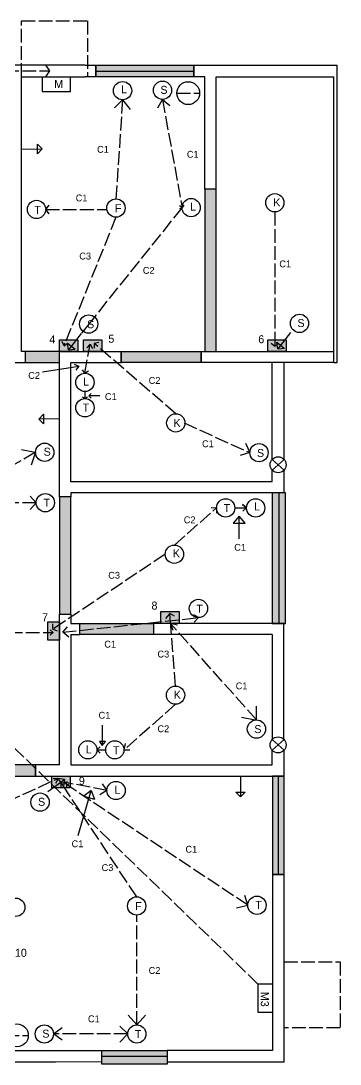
# Model space of a CAD drawing. Header units: inches. Extents: x -1144 to 1313, y -903 to 1079.
# Drawn here: x 115 to 395, y 166 to 1079 of the extents above; entities that cross this region are included whole.
import ezdxf

# ---------------------------------------------------------------- set-up
doc = ezdxf.new("R2010")
doc.units = ezdxf.units.IN
doc.header["$MEASUREMENT"] = 0
doc.linetypes.add('ACAD_ISO02W100', pattern=[15, 12, -3])
doc.layers.add('Layer1', color=7, linetype='ACAD_ISO02W100')
doc.layers.add('Layer2', color=92, linetype='ACAD_ISO02W100')

# ---------------------------------------------------------------- blocks, each defined once
blk = doc.blocks.new('M3')
for p, q in [((240.71, 67.94), (227.89, 67.94)), ((227.89, 67.94), (227.89, 43.4)), ((227.89, 43.4), (240.71, 43.4))]:
    blk.add_line(p, q)
blk = doc.blocks.new('dah')
at = {"layer": 'Layer1'}
for p, q in [((-40.93, -33.55), (-40.93, 15.47)), ((16.71, 15.47), (16.71, -33.55)), ((16.71, -33.55), (-40.93, -33.55))]:
    blk.add_line(p, q, dxfattribs=at)
blk = doc.blocks.new('trt')
for p, q in [((-42.49, 70.6), (-32.14, 61.17)), ((-32.14, 70.6), (-42.49, 61.17))]:
    blk.add_line(p, q)
blk.add_circle((-37.32, 65.89), 7)
blk = doc.blocks.new('bb')
blk.add_circle((112.08, 28.23), 10)
at = {"layer": 'Layer1'}
blk.add_line((102.08, 28.23), (122.08, 28.23), dxfattribs=at)
blk = doc.blocks.new('arrow')
for p, q in [((216.59, 255.47), (216.59, 237.38)), ((216.59, 237.38), (212.47, 241.49)), ((212.47, 241.49), (220.7, 241.49)), ((216.59, 237.38), (220.74, 241.53))]:
    blk.add_line(p, q)

msp = doc.modelspace()

# ---------------------------------------------------------------- hatches: boundary and pattern name
for color, points in [(121, [(181.07, 1039.8), (266.78, 1039.8), (266.78, 1029.65), (181.07, 1029.65)]), (44, [(276.18, 789.47), (286.29, 789.47), (286.29, 931.48), (276.18, 931.48)]), (44, [(149.13, 789.47), (119.1, 789.47), (119.1, 779.8), (149.13, 779.8)]), (44, [(203.1, 789.47), (273.18, 789.47), (273.18, 779.8), (203.1, 779.8)]), (44, [(149.13, 559.76), (159.13, 559.76), (159.13, 662.47), (149.13, 662.47)]), (131, [(335.13, 551.76), (346.96, 551.76), (346.96, 665.8), (335.13, 665.8)]), (8, [(253.8, 562.03), (253.8, 551.76), (237.8, 551.76), (237.8, 562.03)]), (8, [(138.96, 553.08), (149.23, 553.08), (149.23, 537.08), (138.96, 537.08)]), (44, [(167.11, 551.76), (231.44, 551.76), (231.44, 541.98), (167.11, 541.98)]), (46, [(128.12, 428.22), (31.13, 428.22), (31.13, 418.22), (128.12, 418.22)]), (8, [(158.44, 418.22), (158.44, 407.95), (142.44, 407.95), (142.44, 418.22)]), (131, [(335.57, 332.22), (345.57, 332.22), (345.57, 418.22), (335.57, 418.22)]), (121, [(186.3, 178.22), (243.33, 178.22), (243.33, 166.35), (186.3, 166.35)])]:
    msp.add_hatch(color=color).paths.add_polyline_path(points)
h = msp.add_hatch(color=8)
h.paths.add_polyline_path([(35.11, 799.74), (35.11, 789.47), (19.12, 789.47), (19.12, 799.74)])
h.paths.add_polyline_path([(165.18, 799.72), (165.18, 789.44), (149.18, 789.44), (149.18, 799.72)])
h.paths.add_polyline_path([(186.27, 799.72), (186.27, 789.44), (170.27, 789.44), (170.27, 799.72)])
h.paths.add_polyline_path([(347.41, 799.74), (347.41, 789.47), (331.41, 789.47), (331.41, 799.74)])

# ---------------------------------------------------------------- linework, layer by layer
for p, q in [((171.71, 1039.8), (106.08, 1039.8)), ((171.71, 1039.8), (181.07, 1039.8)), ((181.07, 1039.8), (181.07, 1029.65)), ((181.07, 1034.68), (266.78, 1034.68)), ((266.78, 1029.65), (266.78, 1039.8)), ((266.78, 1039.8), (392.06, 1039.8)), ((392.06, 779.8), (392.06, 1039.8)), ((116.1, 789.47), (116.1, 1029.65)), ((116.1, 1029.65), (171.71, 1029.65)), ((181.07, 1029.65), (171.71, 1029.65)), ((276.18, 1029.65), (266.78, 1029.65)), ((276.18, 931.48), (276.18, 1029.65)), ((286.29, 931.48), (286.29, 1029.65)), ((286.29, 1029.65), (389.06, 1029.65)), ((389.06, 779.8), (389.06, 1029.65)), ((197.21, 1002.63), (204.35, 1009.61)), ((204.35, 1009.61), (210.89, 1001.21)), ((235.24, 1002.49), (239.28, 1010.03)), ((239.28, 1010.03), (245.78, 1004.77)), ((197.21, 1002.77), (197.21, 1002.63)), ((235.24, 1002.49), (235.24, 1002.49)), ((137.15, 913.74), (140.24, 917.54)), ((140.24, 909.95), (137.15, 913.74)), ((256.35, 915.38), (254.29, 916.93)), ((254.45, 914.56), (256.35, 915.38)), ((255.22, 914.89), (255.22, 914.89)), ((256.14, 913.33), (256.35, 915.38)), ((256.24, 914.34), (256.24, 914.34)), ((257.85, 917.61), (256.35, 915.38)), ((257.85, 917.61), (257.85, 917.61)), ((140.24, 909.95), (140.24, 909.95)), ((119.1, 789.47), (116.1, 789.47)), ((149.13, 662.47), (149.13, 789.47)), ((149.13, 789.47), (203.1, 789.47)), ((203.1, 789.47), (203.1, 779.8)), ((273.18, 779.8), (273.18, 789.47)), ((273.18, 789.47), (276.18, 789.47)), ((276.18, 789.47), (389.06, 789.47)), ((106.08, 779.8), (119.1, 779.8)), ((134.44, 771.63), (166.14, 776.57)), ((159.13, 675.51), (159.13, 779.8)), ((159.13, 779.8), (203.1, 779.8)), ((162.08, 778.55), (166.14, 776.57)), ((166.14, 776.57), (163.43, 773.25)), ((389.06, 779.8), (273.18, 779.8)), ((345.57, 779.8), (335.13, 779.8)), ((335.24, 695.19), (335.13, 779.8)), ((345.57, 695.18), (345.57, 779.8)), ((389.06, 779.8), (392.06, 779.8)), ((174.87, 750.89), (177.06, 752.82)), ((184.46, 750.89), (174.87, 750.89)), ((177.06, 748.87), (174.87, 750.89)), ((184.46, 750.89), (184.46, 750.89)), ((335.13, 675.51), (335.13, 685.89)), ((345.57, 665.8), (345.57, 685.61)), ((335.13, 675.51), (159.13, 675.51)), ((335.13, 665.8), (159.13, 665.8)), ((159.13, 665.8), (159.13, 662.47)), ((341.21, 551.76), (341.21, 665.8)), ((306.39, 645.41), (301.14, 639.3)), ((301.14, 639.3), (311.63, 639.3)), ((306.39, 625.76), (306.39, 645.41)), ((311.63, 639.3), (306.39, 645.41)), ((306.39, 625.76), (306.39, 625.76)), ((149.13, 428.22), (149.13, 559.76)), ((149.13, 559.76), (159.13, 559.76)), ((159.13, 559.76), (159.13, 551.76)), ((159.13, 551.76), (167.11, 551.76)), ((345.57, 551.76), (231.44, 551.76)), ((341.21, 551.76), (345.57, 551.76)), ((341.21, 551.76), (341.21, 551.76)), ((345.5, 450.25), (345.5, 551.76)), ((159.13, 541.98), (159.13, 428.22)), ((159.13, 541.98), (167.11, 541.98)), ((335.13, 541.98), (231.44, 541.98)), ((335.13, 541.98), (335.13, 450.18)), ((186.56, 462.8), (186.56, 462.8)), ((186.56, 462.8), (186.56, 444.95)), ((189.43, 448.52), (184.13, 448.52)), ((184.13, 448.52), (186.56, 444.95)), ((186.56, 444.95), (189.43, 448.52)), ((335.13, 428.22), (335.13, 440.76)), ((345.57, 418.22), (345.52, 440.8)), ((149.13, 428.22), (128.12, 428.22)), ((128.12, 428.22), (128.12, 418.22)), ((159.13, 428.22), (335.13, 428.22)), ((128.12, 418.22), (345.57, 418.22)), ((340.7, 332.22), (340.7, 418.22)), ((165.57, 366.27), (176.86, 405.76)), ((176.86, 405.76), (170.59, 400.66)), ((176.86, 405.76), (179.78, 398.04)), ((170.59, 400.66), (179.78, 398.04)), ((345.57, 332.22), (335.57, 332.22)), ((335.57, 332.22), (335.57, 178.22)), ((345.57, 332.22), (340.7, 332.22)), ((345.57, 168.22), (345.57, 332.22)), ((101.13, 178.22), (145.65, 178.22)), ((145.65, 178.22), (186.3, 178.22)), ((243.33, 178.22), (243.33, 172.91)), ((335.57, 178.22), (243.33, 178.22)), ((243.33, 178.22), (243.33, 168.22)), ((49.8, 168.22), (145.65, 168.44)), ((145.65, 168.44), (186.3, 168.53)), ((243.33, 172.91), (186.3, 172.91)), ((202.67, 172.91), (202.67, 172.91)), ((243.33, 168.22), (345.57, 168.22))]:
    msp.add_line(p, q)
for points in [[(181.07, 1039.8), (266.78, 1039.8), (266.78, 1029.65), (181.07, 1029.65)], [(276.18, 789.47), (286.29, 789.47), (286.29, 931.48), (276.18, 931.48)], [(165.18, 799.72), (165.18, 789.44), (149.18, 789.44), (149.18, 799.72)], [(186.27, 799.72), (186.27, 789.44), (170.27, 789.44), (170.27, 799.72)], [(347.41, 799.74), (347.41, 789.47), (331.41, 789.47), (331.41, 799.74)], [(149.13, 789.47), (119.1, 789.47), (119.1, 779.8), (149.13, 779.8)], [(203.1, 789.47), (273.18, 789.47), (273.18, 779.8), (203.1, 779.8)], [(149.13, 559.76), (159.13, 559.76), (159.13, 662.47), (149.13, 662.47)], [(335.13, 551.76), (346.96, 551.76), (346.96, 665.8), (335.13, 665.8)], [(253.8, 562.03), (253.8, 551.76), (237.8, 551.76), (237.8, 562.03)], [(138.96, 553.08), (149.23, 553.08), (149.23, 537.08), (138.96, 537.08)], [(167.11, 551.76), (231.44, 551.76), (231.44, 541.98), (167.11, 541.98)], [(128.12, 428.22), (31.13, 428.22), (31.13, 418.22), (128.12, 418.22)], [(158.44, 418.22), (158.44, 407.95), (142.44, 407.95), (142.44, 418.22)], [(335.57, 332.22), (345.57, 332.22), (345.57, 418.22), (335.57, 418.22)], [(186.3, 178.22), (243.33, 178.22), (243.33, 166.35), (186.3, 166.35)]]:
    msp.add_lwpolyline(points, close=True)
for centre in [(204.35, 1017.61), (239.28, 1018.03), (129.15, 913.74), (198.6, 914.97), (264.35, 915.38), (337.51, 919.6), (174.74, 813.52), (359.07, 814.13), (171.47, 762.52), (171.47, 740.34), (250.93, 727.1), (136.34, 701.41), (323.68, 701.09), (136.8, 657.29), (294.54, 652.76), (320.76, 652.76), (249.69, 612.26), (270.72, 564.81), (250.69, 489.02), (321.45, 459.34), (174, 441.2), (197.6, 441.2), (198.69, 405.64), (132.23, 395.48), (111.03, 303.54), (216.73, 304.7), (321.84, 305.28), (136, 192.72), (216.84, 192.72)]:
    msp.add_circle(centre, 8)
at = {"layer": 'Layer1'}
for p, q in [((204.35, 1009.61), (198.6, 922.97)), ((239.28, 1010.03), (256.35, 915.38)), ((137.15, 913.74), (190.69, 913.74)), ((256.35, 915.38), (174.74, 813.52)), ((198.6, 906.97), (153.2, 794.63)), ((337.51, 911.6), (337.51, 793.82)), ((174.74, 813.52), (168.35, 805.54)), ((153.2, 794.63), (151.54, 798.35)), ((153.2, 794.63), (154.04, 796.71)), ((153.2, 794.63), (156.32, 796.71)), ((171.47, 770.52), (175.98, 796.03)), ((175.98, 796.03), (173.19, 792.81)), ((175.98, 796.03), (178.02, 792.06)), ((183.71, 797.53), (179.63, 796.56)), ((250.93, 735.1), (179.63, 796.56)), ((179.63, 796.56), (179.63, 792.38)), ((337.51, 793.82), (334.35, 796.65)), ((340.49, 796.65), (337.51, 793.82)), ((171.47, 770.52), (169.22, 773.5)), ((171.47, 770.52), (174.59, 772.75)), ((169.38, 750), (171.47, 748.34)), ((171.47, 754.52), (171.47, 748.34)), ((171.47, 748.34), (173.67, 750)), ((258.1, 727.1), (315.68, 701.09)), ((311.97, 709.25), (315.68, 701.09)), ((315.68, 701.09), (307.33, 698.47)), ((128.8, 657.29), (62.09, 657.29)), ((123.48, 662.99), (128.8, 657.29)), ((128.8, 657.29), (123.48, 651.23)), ((249.69, 620.26), (286.54, 652.76)), ((281.74, 653.18), (286.54, 652.76)), ((286.54, 652.76), (286.54, 648.13)), ((302.54, 652.76), (312.76, 652.76)), ((312.76, 652.76), (309.37, 655.61)), ((309.37, 655.61), (312.76, 652.76)), ((312.76, 652.76), (309.47, 650.05)), ((241.69, 612.26), (143.49, 546.75)), ((152.02, 544.04), (270.72, 556.81)), ((245.68, 560.31), (241.99, 556.18)), ((250.69, 497.02), (245.68, 560.31)), ((249.81, 557.95), (245.68, 560.31)), ((246.36, 551.76), (245.68, 560.31)), ((270.72, 556.81), (266.69, 559.35)), ((270.72, 556.81), (266.84, 552.91)), ((143.49, 546.75), (143.49, 551.25)), ((152.02, 544.04), (156.21, 548.63)), ((321.45, 467.34), (246.36, 551.76)), ((252.37, 550.26), (246.36, 551.76)), ((246.36, 551.76), (248.2, 545.74)), ((252.37, 550.26), (252.37, 550.26)), ((74.83, 543.86), (143.61, 543.86)), ((141.13, 546.25), (143.61, 543.86)), ((143.61, 543.86), (141.13, 541.47)), ((147.54, 545.1), (143.49, 546.75)), ((157.36, 539.59), (152.02, 544.04)), ((250.69, 481.02), (205.6, 441.2)), ((321.45, 467.34), (321.45, 480.87)), ((308.43, 469.67), (321.45, 467.34)), ((182, 441.2), (184.85, 443.7)), ((182, 441.2), (189.6, 441.2)), ((184.85, 438.23), (182, 441.2)), ((206.54, 446.68), (205.6, 441.2)), ((205.6, 441.2), (210.81, 441.2)), ((76.3, 383.42), (147.93, 416.19)), ((143.72, 416.53), (147.87, 416.2)), ((147.93, 416.19), (145.74, 411.9)), ((216.73, 312.7), (150.35, 412.86)), ((150.35, 412.86), (150.35, 408.82)), ((150.35, 412.86), (154.2, 411.92)), ((154.24, 412.67), (156.36, 413.49)), ((190.69, 405.64), (154.24, 412.67)), ((154.24, 412.67), (155.43, 410.76)), ((155.43, 410.76), (157.38, 411.28)), ((313.84, 305.28), (155.43, 410.76)), ((155.43, 410.76), (155.43, 408.85)), ((186.59, 411.51), (190.69, 405.64)), ((190.69, 405.64), (184.54, 401.81)), ((313.84, 305.28), (311.22, 313.87)), ((303.93, 303.05), (313.84, 305.28)), ((216.84, 200.72), (216.84, 296.7)), ((209.2, 209.08), (216.84, 200.72)), ((216.84, 200.72), (224.47, 209.08)), ((144, 192.72), (151.68, 198.52)), ((208.84, 192.72), (144, 192.72)), ((151.68, 187.26), (144, 192.72)), ((201.93, 199.46), (208.84, 192.72)), ((208.84, 192.72), (201.93, 185.62))]:
    msp.add_line(p, q, dxfattribs=at)
at = {"layer": 'Layer2'}
for p, q in [((71.82, 1034.98), (140.49, 1034.98)), ((136.86, 1039.8), (140.49, 1034.98)), ((140.49, 1034.98), (136.86, 1029.65)), ((116.12, 703.83), (128.34, 701.41)), ((128.34, 701.41), (-34.17, 608.57)), ((128.34, 701.41), (124.48, 689.66)), ((322.75, 236.39), (8.24, 541.22))]:
    msp.add_line(p, q, dxfattribs=at)

# ---------------------------------------------------------------- block references
for name, p, rotation in [('M3', (202.12, 788.94), 90), ('arrow', (373.08, 751.75), 90.39984894104003), ('arrow', (-159.46, 735.51), 322.3099426743831), ('arrow', (23.48, 736.39), 322.3099426743831), ('arrow', (-107.09, 946.23), 270.19992447052), ('arrow', (473.05, 379.79), 126.0370325973414)]:
    msp.add_blockref(name, p, dxfattribs=dict(rotation=rotation))
for name, p in [('bb', (149.69, 987.23)), ('trt', (377.72, 624.59)), ('trt', (377.66, 379.62)), ('arrow', (90.91, 162.75)), ('M3', (94.86, 168.45)), ('bb', (-0.13, 163.28))]:
    msp.add_blockref(name, p)
at = {"layer": 'Layer1'}
for p, rotation in [((132.81, 1045.12), 180), ((361.04, 239.04), 90)]:
    msp.add_blockref('dah', p, dxfattribs=dict(at, rotation=rotation))

# ---------------------------------------------------------------- texts
at = {"width": 21.2999, "attachment_point": 1}
for s, insert, char_height in [('{\\C3;M}', (144.64, 1026.85), 7), ('L', (202.98, 1022.33), 7), ('S', (237.46, 1021.83), 7), ('C1', (182.13, 969.3), 6), ('C1', (260.57, 964.98), 6), ('C1', (163.41, 926.8), 6), ('K', (336.14, 923.4), 7), ('T', (127.21, 916.88), 7), ('F', (197.68, 918.32), 7), ('L', (263.44, 919.65), 7), ('C3', (166.54, 875.99), 6), ('C1', (341.42, 869.13), 6), ('C2', (222.09, 863.48), 6), ('S', (173.37, 816.87), 7), ('S', (357.24, 817.94), 7), ('{\\C1;4}', (140.38, 803.65), 7), ('{\\C1;5}', (191.95, 804.18), 7), ('{\\C1;6}', (323.03, 803.76), 7), ('C2', (121.88, 771.63), 6), ('L', (169.95, 766.73), 7), ('C2', (227.21, 767.24), 6), ('C1', (188.95, 753.1), 6), ('T', (169.44, 744.05), 7), ('K', (248.9, 730.55), 7), ('C1', (273.87, 711.83), 6), ('S', (135.33, 705.38), 7), ('S', (321.9, 704.29), 7), ('T', (135.28, 660.75), 7), ('L', (319.4, 657.5), 7), ('T', (292.72, 656.14), 7), ('C2', (257.87, 645.3), 6), ('C1', (302.02, 621.28), 6), ('K', (248.33, 616.54), 7), ('C3', (191.88, 596.83), 6), ('{\\C1;8}', (229.66, 570.85), 7), ('T', (268.91, 568.19), 7), ('{\\C1;7}', (133.94, 560.61), 7), ('C1', (188.42, 536.61), 6), ('C3', (234.91, 527.95), 6), ('K', (249.1, 492.83), 7), ('C1', (303.32, 500.11), 6), ('C1', (183.41, 474.42), 6), ('C2', (234.91, 462.61), 6), ('S', (319.54, 462.84), 7), ('L', (172.08, 445.02), 7), ('T', (196.01, 444.38), 7), ('{\\C1;9}', (166.18, 417.56), 7), ('L', (197.26, 409.78), 7), ('S', (130.44, 399.26), 7), ('C1', (159.82, 362.02), 6), ('C1', (259.37, 357.25), 6), ('C3', (186.05, 341.17), 6), ('F', (215.3, 308.12), 7), ('T', (320.41, 309.06), 7), ('{\\C1;10}', (110.26, 267.21), 7), ('C2', (227.18, 251.25), 6), ('C1', (174.13, 208.96), 6), ('S', (134.21, 196.5), 7), ('T', (215.05, 196.14), 7)]:
    msp.add_mtext(s, dxfattribs=dict(at, insert=insert, char_height=char_height))
at = {"insert": (332.26, 229.56), "char_height": 7, "width": 21.2999, "attachment_point": 1, "rotation": 270}
msp.add_mtext('{\\C3;M3}', dxfattribs=at)

doc.saveas('drawing.dxf')
